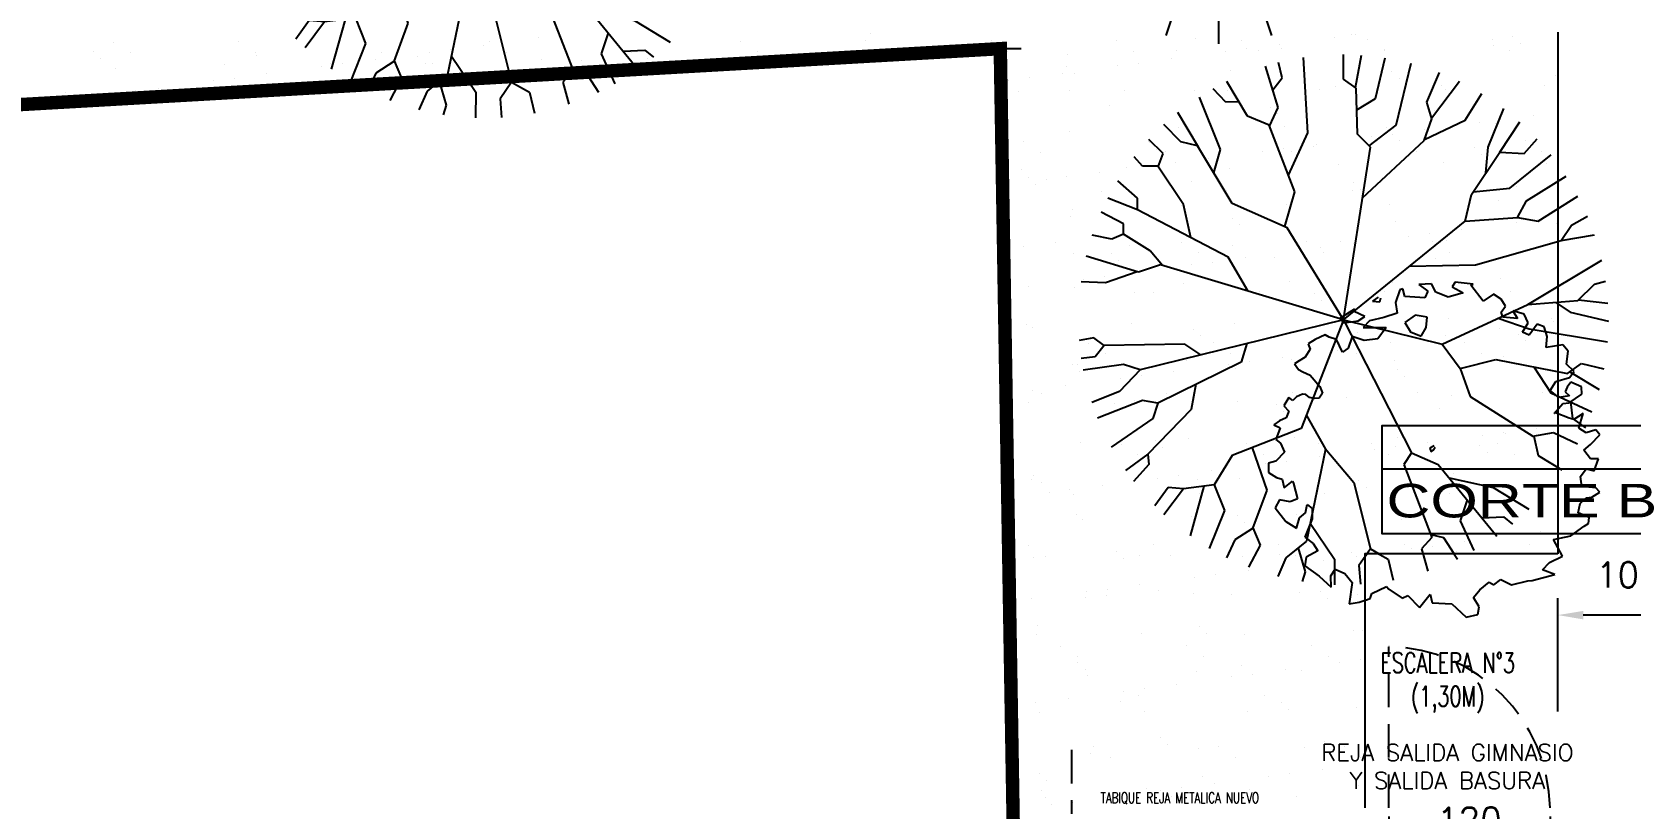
# Model space of a CAD drawing. Header units: millimetres. Extents: x 340 to 1003762, y 22 to 362022.
# Drawn here: x 388.41 to 400.31, y 106.72 to 112.5 of the extents above; entities that cross this region are included whole.
import ezdxf
from ezdxf.enums import TextEntityAlignment as Align
from ezdxf.xclip import XClip

# ---------------------------------------------------------------- set-up
doc = ezdxf.new("R2010")
doc.units = ezdxf.units.MM
doc.header["$XCLIPFRAME"] = 0
doc.set_wipeout_variables(frame=1)
for name, pattern in [('LSBB_P_002 - PLANTA 1° NIVEL SALA DE VENTAS$0$000_ALTILLO PROPUESTA$0$HIDDEN', [0.375, 0.25, -0.125]), ('LSBB_P_002 - PLANTA 1° NIVEL SALA DE VENTAS$0$CONTINUOS', [0]), ('LSBB_P_002 - PLANTA 1° NIVEL SALA DE VENTAS$0$DASHDOT2', [0.5, 0.25, -0.125, 0, -0.125])]:
    doc.linetypes.add(name, pattern=pattern)
doc.layers.add('LSBB_P_002 - PLANTA 1° NIVEL SALA DE VENTAS$0$0.1', color=8, linetype='Continuous', lineweight=5)
for name, color, linetype in [('LSBB_P_002 - PLANTA 1° NIVEL SALA DE VENTAS$0$01', 8, 'Continuous'), ('LSBB_P_002 - PLANTA 1° NIVEL SALA DE VENTAS$0$A-SE CONSTRUYE', 10, 'LSBB_P_002 - PLANTA 1° NIVEL SALA DE VENTAS$0$CONTINUOS'), ('LSBB_P_002 - PLANTA 1° NIVEL SALA DE VENTAS$0$A-Textos', 2, 'Continuous'), ('LSBB_P_002 - PLANTA 1° NIVEL SALA DE VENTAS$0$ANCLAJE', 8, 'Continuous'), ('LSBB_P_002 - PLANTA 1° NIVEL SALA DE VENTAS$0$CORTES', 2, 'Continuous'), ('LSBB_P_002 - PLANTA 1° NIVEL SALA DE VENTAS$0$COTAS 125', 2, 'Continuous'), ('LSBB_P_002 - PLANTA 1° NIVEL SALA DE VENTAS$0$COTAS-EXT', 4, 'Continuous'), ('LSBB_P_002 - PLANTA 1° NIVEL SALA DE VENTAS$0$EJES', 8, 'LSBB_P_002 - PLANTA 1° NIVEL SALA DE VENTAS$0$DASHDOT2'), ('LSBB_P_002 - PLANTA 1° NIVEL SALA DE VENTAS$0$HATCH', 8, 'Continuous'), ('LSBB_P_002 - PLANTA 1° NIVEL SALA DE VENTAS$0$LETREROS', 2, 'Continuous'), ('LSBB_P_002 - PLANTA 1° NIVEL SALA DE VENTAS$0$MUROS', 5, 'Continuous'), ('XREF', 7, 'Continuous')]:
    doc.layers.add(name, color=color, linetype=linetype)
doc.styles.add('LSBB_P_002 - PLANTA 1° NIVEL SALA DE VENTAS$0$1212_EXTERIORES OP8$0$STANDARD', font='txt')
doc.styles.add('LSBB_P_002 - PLANTA 1° NIVEL SALA DE VENTAS$0$LETRA-LOTE', font='')
doc.styles.add('LSBB_P_002 - PLANTA 1° NIVEL SALA DE VENTAS$0$ROMANS', font='romans')
doc.styles.add('LSBB_P_002 - PLANTA 1° NIVEL SALA DE VENTAS$0$SANSSERIF', font='sas_____.pfb')
doc.styles.get('LSBB_P_002 - PLANTA 1° NIVEL SALA DE VENTAS$0$LETRA-LOTE').set_extended_font_data('Arial Black')
doc.linetypes.add('LSBB_P_002 - PLANTA 1° NIVEL SALA DE VENTAS$0$1212_EXTERIORES OP8$0${ -E- }', pattern='A,4,-0.75,["E",LSBB_P_002 - PLANTA 1° NIVEL SALA DE VENTAS$0$1212_EXTERIORES OP8$0$STANDARD,S=0.15,R=0,X=-0.05,Y=-0.07],-0.75', length=5.5)
doc.dimstyles.new('LSBB_P_002 - PLANTA 1° NIVEL SALA DE VENTAS$0$DIMENSION-125', dxfattribs={"dimscale": 125, "dimtxt": 0.0015, "dimasz": 0.0015, "dimexe": 0.001, "dimexo": 0.0005, "dimgap": 0.0005, "dimtad": 1, "dimdec": 0, "dimlfac": 100, "dimzin": 0, "dimdsep": 46, "dimtxsty": 'LSBB_P_002 - PLANTA 1° NIVEL SALA DE VENTAS$0$ROMANS', "dimcen": 0.004, "dimclrd": 4, "dimclre": 8, "dimclrt": 3, "dimadec": 0, "dimazin": 0, "dimtfac": 1, "dimtdec": 0, "dimtix": 1, "dimtofl": 0, "dimtmove": 2, "dimatfit": 3, "dimfxl": 0, "dimtolj": 1, "dimtzin": 0, "dimarcsym": 0})

# ---------------------------------------------------------------- blocks, each defined once
blk = doc.blocks.new('*X45')
at = {"color": 0}
for p, q in [((530.268, 127.29), (530.268, 127.29)), ((532.591, 127.305), (532.591, 127.305)), ((536.172, 127.292), (536.172, 127.292)), ((536.198, 127.294), (536.198, 127.294)), ((526.796, 127.166), (526.796, 127.166)), ((526.946, 127.239), (526.946, 127.239)), ((527.88, 127.241), (527.88, 127.241)), ((528.814, 127.242), (528.814, 127.242)), ((529.305, 127.163), (529.305, 127.163)), ((529.461, 127.184), (529.461, 127.184)), ((529.705, 127.216), (529.705, 127.216)), ((529.749, 127.244), (529.749, 127.244)), ((529.875, 127.163), (529.875, 127.163)), ((530.112, 127.27), (530.112, 127.27)), ((530.683, 127.246), (530.683, 127.246)), ((530.809, 127.165), (530.809, 127.165)), ((531.617, 127.247), (531.617, 127.247)), ((531.744, 127.167), (531.744, 127.167)), ((532.551, 127.249), (532.551, 127.249)), ((532.678, 127.169), (532.678, 127.169)), ((533.486, 127.251), (533.486, 127.251)), ((533.612, 127.17), (533.612, 127.17)), ((534.42, 127.253), (534.42, 127.253)), ((534.546, 127.172), (534.546, 127.172)), ((534.865, 127.178), (534.865, 127.178)), ((535.009, 127.268), (535.009, 127.268)), ((535.234, 127.167), (535.234, 127.167)), ((535.354, 127.254), (535.354, 127.254)), ((535.39, 127.188), (535.39, 127.188)), ((535.481, 127.174), (535.481, 127.174)), ((535.634, 127.22), (535.634, 127.22)), ((535.65, 127.188), (535.65, 127.188)), ((536.042, 127.274), (536.042, 127.274)), ((536.288, 127.256), (536.288, 127.256)), ((536.415, 127.175), (536.415, 127.175)), ((536.417, 127.184), (536.417, 127.184)), ((537.223, 127.258), (537.223, 127.258)), ((537.228, 127.214), (537.228, 127.214)), ((537.349, 127.177), (537.349, 127.177)), ((537.372, 127.282), (537.372, 127.282)), ((537.428, 127.231), (537.428, 127.231)), ((526.852, 127.115), (526.852, 127.115)), ((527.073, 127.158), (527.073, 127.158)), ((527.776, 127.072), (527.776, 127.072)), ((528.007, 127.16), (528.007, 127.16)), ((528.014, 127.139), (528.014, 127.139)), ((528.497, 127.057), (528.497, 127.057)), ((528.561, 127.082), (528.561, 127.082)), ((528.653, 127.078), (528.653, 127.078)), ((528.897, 127.11), (528.897, 127.11)), ((528.941, 127.162), (528.941, 127.162)), ((529.215, 127.129), (529.215, 127.129)), ((529.27, 127.078), (529.27, 127.078)), ((529.328, 127.078), (529.328, 127.078)), ((530.139, 127.107), (530.139, 127.107)), ((530.433, 127.102), (530.433, 127.102)), ((530.924, 127.117), (530.924, 127.117)), ((531.633, 127.092), (531.633, 127.092)), ((531.691, 127.113), (531.691, 127.113)), ((532.502, 127.143), (532.502, 127.143)), ((534.052, 127.055), (534.052, 127.055)), ((534.054, 127.149), (534.054, 127.149)), ((534.427, 127.061), (534.427, 127.061)), ((534.583, 127.082), (534.583, 127.082)), ((534.827, 127.114), (534.827, 127.114)), ((526.965, 127.042), (526.965, 127.042)), ((527.69, 126.951), (527.69, 126.951)), ((527.846, 126.971), (527.846, 126.971)), ((528.09, 127.003), (528.09, 127.003)), ((533.619, 126.955), (533.619, 126.955)), ((533.775, 126.975), (533.775, 126.975)), ((534.019, 127.007), (534.019, 127.007)), ((534.107, 127.004), (534.107, 127.004)), ((535.27, 127.029), (535.27, 127.029)), ((536.471, 127.018), (536.471, 127.018)), ((536.526, 126.968), (536.526, 126.968)), ((537.689, 126.992), (537.689, 126.992)), ((526.594, 126.867), (526.594, 126.867)), ((526.882, 126.844), (526.882, 126.844)), ((527.038, 126.865), (527.038, 126.865)), ((527.113, 126.876), (527.113, 126.876)), ((527.282, 126.897), (527.282, 126.897)), ((527.528, 126.868), (527.528, 126.868)), ((533.693, 126.871), (533.693, 126.871)), ((534.068, 126.88), (534.068, 126.88)), ((534.478, 126.881), (534.478, 126.881)), ((535.002, 126.882), (535.002, 126.882)), ((535.245, 126.878), (535.245, 126.878)), ((535.936, 126.884), (535.936, 126.884)), ((536.056, 126.907), (536.056, 126.907)), ((536.841, 126.917), (536.841, 126.917)), ((536.87, 126.885), (536.87, 126.885)), ((537.608, 126.913), (537.608, 126.913)), ((526.475, 126.791), (526.475, 126.791)), ((534.368, 126.765), (534.368, 126.765)), ((535.569, 126.755), (535.569, 126.755)), ((535.624, 126.704), (535.624, 126.704)), ((536.787, 126.728), (536.787, 126.728)), ((537.526, 126.692), (537.526, 126.692)), ((534.073, 126.571), (534.073, 126.571)), ((534.884, 126.6), (534.884, 126.6)), ((535.669, 126.61), (535.669, 126.61)), ((536.436, 126.606), (536.436, 126.606)), ((536.718, 126.586), (536.718, 126.586)), ((537.126, 126.64), (537.126, 126.64)), ((537.247, 126.636), (537.247, 126.636)), ((537.282, 126.66), (537.282, 126.66)), ((533.728, 126.5), (533.728, 126.5)), ((534.662, 126.501), (534.662, 126.501)), ((534.667, 126.492), (534.667, 126.492)), ((535.596, 126.503), (535.596, 126.503)), ((535.885, 126.465), (535.885, 126.465)), ((535.911, 126.48), (535.911, 126.48)), ((536.318, 126.533), (536.318, 126.533)), ((536.474, 126.554), (536.474, 126.554)), ((536.531, 126.505), (536.531, 126.505)), ((537.085, 126.455), (537.085, 126.455)), ((537.465, 126.506), (537.465, 126.506)), ((533.855, 126.419), (533.855, 126.419)), ((534.722, 126.441), (534.722, 126.441)), ((534.789, 126.421), (534.789, 126.421)), ((534.859, 126.341), (534.859, 126.341)), ((535.103, 126.373), (535.103, 126.373)), ((535.511, 126.427), (535.511, 126.427)), ((535.667, 126.448), (535.667, 126.448)), ((535.723, 126.422), (535.723, 126.422)), ((536.657, 126.424), (536.657, 126.424)), ((536.86, 126.339), (536.86, 126.339)), ((537.141, 126.404), (537.141, 126.404)), ((537.591, 126.426), (537.591, 126.426)), ((537.627, 126.335), (537.627, 126.335)), ((533.712, 126.293), (533.712, 126.293)), ((533.765, 126.228), (533.765, 126.228)), ((533.896, 126.214), (533.896, 126.214)), ((534.052, 126.235), (534.052, 126.235)), ((534.296, 126.267), (534.296, 126.267)), ((534.497, 126.303), (534.497, 126.303)), ((534.703, 126.321), (534.703, 126.321)), ((535.264, 126.3), (535.264, 126.3)), ((536.075, 126.329), (536.075, 126.329)), ((533.82, 126.178), (533.82, 126.178)), ((534.31, 126.129), (534.31, 126.129)), ((534.983, 126.202), (534.983, 126.202)), ((535.244, 126.131), (535.244, 126.131)), ((536.178, 126.132), (536.178, 126.132)), ((536.184, 126.191), (536.184, 126.191)), ((536.239, 126.141), (536.239, 126.141)), ((537.113, 126.134), (537.113, 126.134)), ((537.402, 126.165), (537.402, 126.165)), ((534.092, 125.993), (534.092, 125.993)), ((534.902, 126.022), (534.902, 126.022)), ((535.688, 126.032), (535.688, 126.032)), ((536.455, 126.028), (536.455, 126.028)), ((537.265, 126.058), (537.265, 126.058)), ((534.081, 125.938), (534.081, 125.938)), ((535.282, 125.928), (535.282, 125.928)), ((535.337, 125.878), (535.337, 125.878)), ((536.5, 125.902), (536.5, 125.902)), ((537.402, 125.899), (537.402, 125.899)), ((537.558, 125.92), (537.558, 125.92)), ((537.7, 125.891), (537.7, 125.891)), ((533.97, 125.748), (533.97, 125.748)), ((534.905, 125.75), (534.905, 125.75)), ((535.839, 125.752), (535.839, 125.752)), ((536.093, 125.751), (536.093, 125.751)), ((536.187, 125.739), (536.187, 125.739)), ((536.595, 125.793), (536.595, 125.793)), ((536.751, 125.814), (536.751, 125.814)), ((536.773, 125.753), (536.773, 125.753)), ((536.879, 125.761), (536.879, 125.761)), ((536.995, 125.846), (536.995, 125.846)), ((537.646, 125.757), (537.646, 125.757)), ((537.707, 125.755), (537.707, 125.755)), ((533.73, 125.715), (533.73, 125.715)), ((534.097, 125.668), (534.097, 125.668)), ((534.38, 125.665), (534.38, 125.665)), ((534.516, 125.725), (534.516, 125.725)), ((535.031, 125.669), (535.031, 125.669)), ((535.283, 125.722), (535.283, 125.722)), ((535.38, 125.633), (535.38, 125.633)), ((535.598, 125.638), (535.598, 125.638)), ((535.787, 125.687), (535.787, 125.687)), ((535.943, 125.707), (535.943, 125.707)), ((535.965, 125.671), (535.965, 125.671)), ((536.798, 125.628), (536.798, 125.628)), ((536.9, 125.673), (536.9, 125.673)), ((534.435, 125.614), (534.435, 125.614)), ((534.572, 125.527), (534.572, 125.527)), ((534.98, 125.58), (534.98, 125.58)), ((535.136, 125.601), (535.136, 125.601)), ((536.854, 125.577), (536.854, 125.577)), ((533.765, 125.42), (533.765, 125.42)), ((534.111, 125.415), (534.111, 125.415)), ((534.172, 125.474), (534.172, 125.474)), ((534.328, 125.495), (534.328, 125.495)), ((534.552, 125.378), (534.552, 125.378)), ((534.921, 125.444), (534.921, 125.444)), ((535.486, 125.379), (535.486, 125.379)), ((535.707, 125.454), (535.707, 125.454)), ((536.421, 125.381), (536.421, 125.381)), ((536.474, 125.45), (536.474, 125.45)), ((537.284, 125.479), (537.284, 125.479)), ((537.355, 125.383), (537.355, 125.383)), ((533.618, 125.376), (533.618, 125.376)), ((534.696, 125.375), (534.696, 125.375)), ((535.897, 125.365), (535.897, 125.365)), ((535.952, 125.314), (535.952, 125.314)), ((537.115, 125.338), (537.115, 125.338)), ((534.535, 125.147), (534.535, 125.147)), ((535.302, 125.144), (535.302, 125.144)), ((536.112, 125.173), (536.112, 125.173)), ((536.898, 125.183), (536.898, 125.183)), ((537.665, 125.179), (537.665, 125.179)), ((537.679, 125.159), (537.679, 125.159)), ((533.749, 125.137), (533.749, 125.137)), ((533.794, 125.112), (533.794, 125.112)), ((534.995, 125.101), (534.995, 125.101)), ((535.05, 125.051), (535.05, 125.051)), ((536.213, 125.075), (536.213, 125.075)), ((536.871, 125.053), (536.871, 125.053)), ((537.028, 125.073), (537.028, 125.073)), ((537.271, 125.105), (537.271, 125.105)), ((537.413, 125.065), (537.413, 125.065)), ((534.213, 124.997), (534.213, 124.997)), ((534.339, 124.917), (534.339, 124.917)), ((535.147, 124.999), (535.147, 124.999)), ((535.273, 124.918), (535.273, 124.918)), ((536.064, 124.946), (536.064, 124.946)), ((536.081, 125.001), (536.081, 125.001)), ((536.208, 124.92), (536.208, 124.92)), ((536.22, 124.967), (536.22, 124.967)), ((536.464, 124.999), (536.464, 124.999)), ((537.015, 125.002), (537.015, 125.002)), ((537.142, 124.922), (537.142, 124.922)), ((537.303, 124.901), (537.303, 124.901)), ((537.469, 125.014), (537.469, 125.014)), ((534.093, 124.838), (534.093, 124.838)), ((534.13, 124.837), (534.13, 124.837)), ((534.148, 124.787), (534.148, 124.787)), ((534.849, 124.786), (534.849, 124.786)), ((534.94, 124.866), (534.94, 124.866)), ((535.256, 124.84), (535.256, 124.84)), ((535.311, 124.812), (535.311, 124.812)), ((535.412, 124.861), (535.412, 124.861)), ((535.656, 124.893), (535.656, 124.893)), ((535.726, 124.876), (535.726, 124.876)), ((536.493, 124.872), (536.493, 124.872)), ((536.512, 124.801), (536.512, 124.801)), ((534.041, 124.68), (534.041, 124.68)), ((534.449, 124.734), (534.449, 124.734)), ((534.605, 124.754), (534.605, 124.754)), ((536.567, 124.751), (536.567, 124.751)), ((533.641, 124.627), (533.641, 124.627)), ((533.768, 124.559), (533.768, 124.559)), ((533.797, 124.648), (533.797, 124.648)), ((533.86, 124.625), (533.86, 124.625)), ((534.409, 124.548), (534.409, 124.548)), ((534.554, 124.569), (534.554, 124.569)), ((534.795, 124.626), (534.795, 124.626)), ((535.321, 124.565), (535.321, 124.565)), ((535.729, 124.628), (535.729, 124.628)), ((536.131, 124.595), (536.131, 124.595)), ((536.663, 124.63), (536.663, 124.63)), ((536.916, 124.605), (536.916, 124.605)), ((537.597, 124.632), (537.597, 124.632)), ((537.684, 124.601), (537.684, 124.601)), ((535.61, 124.538), (535.61, 124.538)), ((535.665, 124.487), (535.665, 124.487)), ((536.828, 124.511), (536.828, 124.511)), ((537.148, 124.312), (537.148, 124.312)), ((537.304, 124.333), (537.304, 124.333)), ((537.322, 124.323), (537.322, 124.323)), ((537.548, 124.365), (537.548, 124.365)), ((534.149, 124.259), (534.149, 124.259)), ((534.455, 124.246), (534.455, 124.246)), ((534.708, 124.275), (534.708, 124.275)), ((534.763, 124.224), (534.763, 124.224)), ((534.959, 124.288), (534.959, 124.288)), ((535.389, 124.248), (535.389, 124.248)), ((535.744, 124.298), (535.744, 124.298)), ((535.926, 124.248), (535.926, 124.248)), ((536.323, 124.249), (536.323, 124.249)), ((536.34, 124.206), (536.34, 124.206)), ((536.497, 124.227), (536.497, 124.227)), ((536.512, 124.294), (536.512, 124.294)), ((536.74, 124.259), (536.74, 124.259)), ((537.126, 124.238), (537.126, 124.238)), ((537.182, 124.187), (537.182, 124.187)), ((537.258, 124.251), (537.258, 124.251)), ((533.647, 124.164), (533.647, 124.164)), ((534.581, 124.165), (534.581, 124.165)), ((535.516, 124.167), (535.516, 124.167)), ((535.533, 124.1), (535.533, 124.1)), ((535.689, 124.12), (535.689, 124.12)), ((535.933, 124.152), (535.933, 124.152)), ((536.45, 124.169), (536.45, 124.169)), ((537.384, 124.17), (537.384, 124.17)), ((533.787, 123.981), (533.787, 123.981)), ((533.806, 124.011), (533.806, 124.011)), ((533.861, 123.961), (533.861, 123.961)), ((534.572, 123.991), (534.572, 123.991)), ((534.725, 123.993), (534.725, 123.993)), ((534.882, 124.014), (534.882, 124.014)), ((535.024, 123.985), (535.024, 123.985)), ((535.125, 124.046), (535.125, 124.046)), ((535.34, 123.987), (535.34, 123.987)), ((536.15, 124.017), (536.15, 124.017)), ((536.225, 123.975), (536.225, 123.975)), ((536.935, 124.027), (536.935, 124.027)), ((537.703, 124.023), (537.703, 124.023)), ((533.918, 123.887), (533.918, 123.887)), ((534.074, 123.908), (534.074, 123.908)), ((534.103, 123.873), (534.103, 123.873)), ((534.318, 123.94), (534.318, 123.94)), ((535.037, 123.875), (535.037, 123.875)), ((535.971, 123.877), (535.971, 123.877)), ((536.28, 123.924), (536.28, 123.924)), ((536.905, 123.879), (536.905, 123.879)), ((537.443, 123.948), (537.443, 123.948)), ((534.122, 123.722), (534.122, 123.722)), ((535.323, 123.711), (535.323, 123.711)), ((535.763, 123.72), (535.763, 123.72)), ((536.531, 123.716), (536.531, 123.716)), ((537.341, 123.745), (537.341, 123.745)), ((534.168, 123.681), (534.168, 123.681)), ((534.978, 123.71), (534.978, 123.71)), ((535.378, 123.661), (535.378, 123.661)), ((536.541, 123.685), (536.541, 123.685)), ((537.581, 123.593), (537.581, 123.593)), ((533.763, 123.493), (533.763, 123.493)), ((534.697, 123.495), (534.697, 123.495)), ((535.631, 123.496), (535.631, 123.496)), ((536.566, 123.498), (536.566, 123.498)), ((536.773, 123.486), (536.773, 123.486)), ((537.017, 123.518), (537.017, 123.518)), ((537.425, 123.572), (537.425, 123.572)), ((537.5, 123.5), (537.5, 123.5)), ((533.806, 123.403), (533.806, 123.403)), ((533.889, 123.412), (533.889, 123.412)), ((534.421, 123.448), (534.421, 123.448)), ((534.476, 123.397), (534.476, 123.397)), ((534.591, 123.413), (534.591, 123.413)), ((534.824, 123.414), (534.824, 123.414)), ((535.359, 123.409), (535.359, 123.409)), ((535.639, 123.421), (535.639, 123.421)), ((535.758, 123.416), (535.758, 123.416)), ((535.81, 123.359), (535.81, 123.359)), ((535.966, 123.38), (535.966, 123.38)), ((536.169, 123.439), (536.169, 123.439)), ((536.21, 123.412), (536.21, 123.412)), ((536.617, 123.466), (536.617, 123.466)), ((536.692, 123.417), (536.692, 123.417)), ((536.839, 123.411), (536.839, 123.411)), ((536.895, 123.36), (536.895, 123.36)), ((536.954, 123.449), (536.954, 123.449)), ((537.626, 123.419), (537.626, 123.419)), ((535.002, 123.253), (535.002, 123.253)), ((535.158, 123.274), (535.158, 123.274)), ((535.402, 123.306), (535.402, 123.306)), ((534.194, 123.147), (534.194, 123.147)), ((534.345, 123.122), (534.345, 123.122)), ((534.351, 123.167), (534.351, 123.167)), ((534.594, 123.199), (534.594, 123.199)), ((534.737, 123.158), (534.737, 123.158)), ((534.997, 123.132), (534.997, 123.132)), ((535.279, 123.124), (535.279, 123.124)), ((535.782, 123.142), (535.782, 123.142)), ((535.938, 123.148), (535.938, 123.148)), ((536.213, 123.126), (536.213, 123.126)), ((536.55, 123.138), (536.55, 123.138)), ((537.148, 123.127), (537.148, 123.127)), ((537.156, 123.121), (537.156, 123.121)), ((537.36, 123.167), (537.36, 123.167)), ((533.787, 123.093), (533.787, 123.093)), ((534.187, 123.103), (534.187, 123.103)), ((535.993, 123.097), (535.993, 123.097)), ((533.835, 122.895), (533.835, 122.895)), ((535.036, 122.885), (535.036, 122.885)), ((533.825, 122.825), (533.825, 122.825)), ((534.61, 122.835), (534.61, 122.835)), ((535.091, 122.834), (535.091, 122.834)), ((535.378, 122.831), (535.378, 122.831)), ((536.188, 122.861), (536.188, 122.861)), ((536.254, 122.858), (536.254, 122.858)), ((536.973, 122.871), (536.973, 122.871)), ((537.294, 122.778), (537.294, 122.778)), ((537.454, 122.848), (537.454, 122.848)), ((537.51, 122.797), (537.51, 122.797)), ((537.701, 122.832), (537.701, 122.832)), ((534.005, 122.742), (534.005, 122.742)), ((534.132, 122.661), (534.132, 122.661)), ((534.939, 122.743), (534.939, 122.743)), ((535.066, 122.663), (535.066, 122.663)), ((535.874, 122.745), (535.874, 122.745)), ((536, 122.665), (536, 122.665)), ((536.242, 122.64), (536.242, 122.64)), ((536.486, 122.672), (536.486, 122.672)), ((536.808, 122.747), (536.808, 122.747)), ((536.894, 122.725), (536.894, 122.725)), ((536.934, 122.666), (536.934, 122.666)), ((537.05, 122.746), (537.05, 122.746)), ((534.134, 122.621), (534.134, 122.621)), ((534.189, 122.571), (534.189, 122.571)), ((534.206, 122.525), (534.206, 122.525)), ((535.016, 122.554), (535.016, 122.554)), ((535.352, 122.595), (535.352, 122.595)), ((535.435, 122.533), (535.435, 122.533)), ((535.679, 122.565), (535.679, 122.565)), ((535.801, 122.564), (535.801, 122.564)), ((536.086, 122.619), (536.086, 122.619)), ((536.553, 122.584), (536.553, 122.584)), ((536.569, 122.56), (536.569, 122.56)), ((536.608, 122.534), (536.608, 122.534)), ((537.379, 122.589), (537.379, 122.589)), ((534.471, 122.406), (534.471, 122.406)), ((534.627, 122.427), (534.627, 122.427)), ((534.871, 122.459), (534.871, 122.459)), ((535.279, 122.513), (535.279, 122.513)), ((533.653, 122.369), (533.653, 122.369)), ((533.664, 122.3), (533.664, 122.3)), ((533.82, 122.321), (533.82, 122.321)), ((534.064, 122.353), (534.064, 122.353)), ((534.45, 122.331), (534.45, 122.331)), ((534.587, 122.371), (534.587, 122.371)), ((535.521, 122.373), (535.521, 122.373)), ((535.651, 122.321), (535.651, 122.321)), ((536.207, 122.282), (536.207, 122.282)), ((536.456, 122.374), (536.456, 122.374)), ((536.869, 122.295), (536.869, 122.295)), ((536.992, 122.292), (536.992, 122.292)), ((537.39, 122.376), (537.39, 122.376)), ((533.844, 122.247), (533.844, 122.247)), ((534.629, 122.257), (534.629, 122.257)), ((535.397, 122.253), (535.397, 122.253)), ((535.706, 122.27), (535.706, 122.27)), ((534.749, 122.058), (534.749, 122.058)), ((534.224, 121.946), (534.224, 121.946)), ((534.247, 121.991), (534.247, 121.991)), ((534.804, 122.007), (534.804, 122.007)), ((535.035, 121.976), (535.035, 121.976)), ((535.182, 121.992), (535.182, 121.992)), ((535.82, 121.986), (535.82, 121.986)), ((535.967, 122.031), (535.967, 122.031)), ((536.116, 121.994), (536.116, 121.994)), ((536.587, 121.982), (536.587, 121.982)), ((536.763, 121.931), (536.763, 121.931)), ((537.05, 121.996), (537.05, 121.996)), ((537.167, 122.021), (537.167, 122.021)), ((537.17, 121.985), (537.17, 121.985)), ((537.223, 121.97), (537.223, 121.97)), ((537.326, 122.006), (537.326, 122.006)), ((537.398, 122.011), (537.398, 122.011)), ((537.57, 122.038), (537.57, 122.038)), ((534.374, 121.91), (534.374, 121.91)), ((535.308, 121.912), (535.308, 121.912)), ((535.955, 121.825), (535.955, 121.825)), ((536.242, 121.913), (536.242, 121.913)), ((536.363, 121.879), (536.363, 121.879)), ((536.519, 121.899), (536.519, 121.899)), ((537.177, 121.915), (537.177, 121.915)), ((533.847, 121.794), (533.847, 121.794)), ((533.902, 121.744), (533.902, 121.744)), ((534.904, 121.687), (534.904, 121.687)), ((535.065, 121.768), (535.065, 121.768)), ((535.148, 121.719), (535.148, 121.719)), ((535.555, 121.772), (535.555, 121.772)), ((535.711, 121.793), (535.711, 121.793)), ((536.226, 121.704), (536.226, 121.704)), ((536.266, 121.758), (536.266, 121.758)), ((536.321, 121.707), (536.321, 121.707)), ((537.011, 121.714), (537.011, 121.714)), ((537.484, 121.731), (537.484, 121.731)), ((533.863, 121.669), (533.863, 121.669)), ((533.895, 121.618), (533.895, 121.618)), ((534.096, 121.58), (534.096, 121.58)), ((534.34, 121.612), (534.34, 121.612)), ((534.648, 121.679), (534.648, 121.679)), ((534.748, 121.666), (534.748, 121.666)), ((534.829, 121.62), (534.829, 121.62)), ((535.415, 121.675), (535.415, 121.675)), ((535.764, 121.621), (535.764, 121.621)), ((536.698, 121.623), (536.698, 121.623)), ((537.632, 121.625), (537.632, 121.625)), ((533.94, 121.56), (533.94, 121.56))]:
    blk.add_line(p, q, dxfattribs=at)
blk = doc.blocks.new('LSBB_P_002 - PLANTA 1° NIVEL SALA DE VENTAS$0$TITO')
at = {"layer": 'LSBB_P_002 - PLANTA 1° NIVEL SALA DE VENTAS$0$01', "linetype": 'Continuous'}
for p, q in [((-0.246, 0.804), (-0.2935, 0.9571)), ((-0.2317, 0.9136), (-0.2448, 0.9707)), ((-0.1363, 0.7087), (-0.152, 0.9895)), ((-0.0028, 0.9088), (-0.0028, 1.0008)), ((0.0414, 0.8779), (0.0642, 0.9985)), ((0.1164, 0.8373), (0.1519, 0.9885)), ((0.1927, 0.7373), (0.2492, 0.968)), ((-0.3605, 0.7706), (-0.437, 0.9003)), ((-0.2661, 0.8689), (-0.2317, 0.9136)), ((0.0449, 0.8755), (-0.0028, 0.9088)), ((0.3072, 0.8231), (0.3552, 0.9335)), ((0.3253, 0.7641), (0.4295, 0.9009)), ((-0.4606, 0.6468), (-0.5399, 0.842)), ((-0.4415, 0.8231), (-0.4885, 0.8732)), ((0.0497, 0.7039), (0.0449, 0.8755)), ((0.0472, 0.7944), (0.1164, 0.8373)), ((0.4503, 0.7563), (0.5119, 0.8558)), ((-0.5431, 0.6554), (-0.6196, 0.7846)), ((-0.392, 0.8241), (-0.4415, 0.8231)), ((-0.2782, 0.7341), (-0.246, 0.804)), ((0.3263, 0.7611), (0.3072, 0.8231)), ((0.5361, 0.6563), (0.5938, 0.7999)), ((-0.6084, 0.6753), (-0.6717, 0.7399)), ((-0.2794, 0.7373), (-0.3605, 0.7706)), ((-0.184, 0.4895), (-0.2794, 0.7373)), ((0.0926, 0.661), (0.1927, 0.7373)), ((0.2976, 0.6801), (0.3263, 0.7611)), ((0.2992, 0.6846), (0.4503, 0.7563)), ((0.579, 0.6372), (0.6535, 0.7507)), ((-0.6752, 0.6325), (-0.7276, 0.6841)), ((-0.5464, 0.661), (-0.6084, 0.6753)), ((-0.4177, 0.4466), (-0.5464, 0.661)), ((-0.2079, 0.5515), (-0.1363, 0.7087)), ((-0.0031, 0.0136), (0.0974, 0.6563)), ((0.0974, 0.6563), (0.0497, 0.7039)), ((0.0678, 0.4673), (0.2976, 0.6801)), ((0.5277, 0.5603), (0.5361, 0.6563)), ((0.6696, 0.6325), (0.719, 0.6867)), ((-0.7515, 0.5848), (-0.7822, 0.6198)), ((-0.6928, 0.5826), (-0.6752, 0.6325)), ((-0.4859, 0.5601), (-0.4606, 0.6468)), ((0.4741, 0.48), (0.579, 0.6372)), ((0.579, 0.6372), (0.6696, 0.6325)), ((0.6172, 0.5038), (0.7703, 0.6271)), ((-0.6943, 0.5848), (-0.7515, 0.5848)), ((-0.5989, 0.4419), (-0.6943, 0.5848)), ((0.6792, 0.4562), (0.8269, 0.548)), ((-0.7706, 0.4657), (-0.8439, 0.5309)), ((-0.2219, 0.3602), (-0.184, 0.4895)), ((0.4503, 0.3799), (0.4741, 0.48)), ((0.4807, 0.4899), (0.6172, 0.5038)), ((-0.7706, 0.4228), (-0.8805, 0.466)), ((-0.7706, 0.4228), (-0.7706, 0.4657)), ((-0.432, 0.2465), (-0.7706, 0.4228)), ((-0.572, 0.3194), (-0.5989, 0.4419)), ((-0.2126, 0.3561), (-0.4177, 0.4466)), ((0.6458, 0.3942), (0.6792, 0.4562)), ((0.7221, 0.3799), (0.8704, 0.4735)), ((-0.823, 0.3704), (-0.9057, 0.4134)), ((-0.823, 0.3323), (-0.823, 0.3704)), ((-0.0031, 0.0136), (0.4503, 0.3799)), ((0.4503, 0.3799), (0.6458, 0.3942)), ((0.6459, 0.3945), (0.7221, 0.3799)), ((0.8079, 0.3084), (0.8461, 0.3656)), ((0.8461, 0.3656), (0.9059, 0.3986)), ((-0.866, 0.3132), (-0.9389, 0.328)), ((-0.823, 0.3323), (-0.866, 0.3132)), ((-0.7229, 0.2703), (-0.823, 0.3323)), ((-0.0031, 0.0136), (-0.2126, 0.3561)), ((0.4884, 0.2179), (0.8079, 0.3084)), ((0.8079, 0.3084), (0.9323, 0.3292)), ((-0.7661, 0.1906), (-0.9616, 0.2496)), ((-0.6777, 0.2159), (-0.7229, 0.2703)), ((-0.3592, 0.1204), (-0.432, 0.2465)), ((-0.7716, 0.1923), (-0.8898, 0.1512)), ((-0.6843, 0.2179), (-0.7661, 0.1906)), ((-0.0031, 0.0136), (-0.6843, 0.2179)), ((0.2429, 0.2124), (0.4884, 0.2179)), ((0.6839, 0.0702), (0.9589, 0.2351)), ((-0.8898, 0.1512), (-0.9802, 0.1539)), ((0.8699, 0.0845), (0.9319, 0.1464)), ((0.9319, 0.1464), (0.9736, 0.1572)), ((0.3644, -0.0775), (0.6839, 0.0702)), ((0.6839, 0.0702), (0.8699, 0.0845)), ((0.7882, 0.0782), (0.8413, 0.0416)), ((0.8723, 0.0869), (0.9821, 0.0754)), ((-0.0031, 0.0136), (-0.761, -0.1728)), ((-0.0031, 0.0136), (-0.1602, -0.392)), ((-0.0031, 0.0136), (0.3644, -0.0775)), ((-0.0031, 0.0136), (0.25, -0.4825)), ((0.5739, 0.0193), (0.6887, -0.0203)), ((0.8413, 0.0416), (0.9841, 0.0082)), ((-0.9327, -0.0537), (-0.9872, -0.0641)), ((-0.8946, -0.0823), (-0.9327, -0.0537)), ((0.6887, -0.0203), (0.9806, -0.0693)), ((-0.8946, -0.0823), (-0.928, -0.1252)), ((-0.5941, -0.0775), (-0.8946, -0.0823)), ((-0.5342, -0.117), (-0.5941, -0.0775)), ((-0.3634, -0.075), (-0.3843, -0.1442)), ((0.3644, -0.0775), (0.4312, -0.168)), ((-0.928, -0.1252), (-0.9797, -0.1305)), ((-0.823, -0.1537), (-0.9723, -0.174)), ((-0.761, -0.1728), (-0.8374, -0.2538)), ((-0.761, -0.1728), (-0.823, -0.1537)), ((-0.3843, -0.1442), (-0.6943, -0.2967)), ((0.4312, -0.168), (0.5647, -0.1347)), ((0.4312, -0.168), (0.4693, -0.2729)), ((0.5647, -0.1347), (0.8318, -0.1871)), ((0.706, -0.1624), (0.7698, -0.2586)), ((0.8318, -0.1871), (0.8842, -0.149)), ((0.8842, -0.149), (0.967, -0.1693)), ((-0.5526, -0.227), (-0.5703, -0.3205)), ((0.8403, -0.1809), (0.9492, -0.2464)), ((-0.8374, -0.2538), (-0.9409, -0.2946)), ((-0.7515, -0.2872), (-0.9198, -0.3525)), ((-0.6943, -0.2967), (-0.7515, -0.2872)), ((-0.6943, -0.2967), (-0.7134, -0.3539)), ((0.4693, -0.2729), (0.703, -0.4206)), ((0.7698, -0.2586), (0.9227, -0.3289)), ((0.8433, -0.2924), (0.8508, -0.3539)), ((-0.7134, -0.3539), (-0.8688, -0.4607)), ((-0.5703, -0.3205), (-0.7324, -0.4873)), ((-0.141, -0.3425), (-0.0696, -0.4682)), ((0.8508, -0.3539), (0.8983, -0.3888)), ((-0.1602, -0.392), (-0.4177, -0.492)), ((0.703, -0.4206), (0.7793, -0.4063)), ((0.7793, -0.4063), (0.869, -0.449)), ((-0.3434, -0.4632), (-0.2889, -0.6207)), ((-0.0696, -0.4682), (-0.1411, -0.8113)), ((-0.0707, -0.4662), (0.0354, -0.5921)), ((0.7067, -0.4199), (0.7221, -0.492)), ((-0.7324, -0.4873), (-0.8153, -0.5475)), ((-0.7277, -0.5254), (-0.7856, -0.5882)), ((-0.7324, -0.4873), (-0.7277, -0.5254)), ((-0.4177, -0.492), (-0.4845, -0.6016)), ((0.25, -0.4825), (0.2213, -0.5254)), ((0.2213, -0.5254), (0.3263, -0.797)), ((0.25, -0.4825), (0.3501, -0.5254)), ((0.3501, -0.5254), (0.5678, -0.7918)), ((0.7221, -0.492), (0.8108, -0.545)), ((0.0354, -0.5921), (0.0974, -0.8399)), ((0.3902, -0.5745), (0.5552, -0.6112)), ((-0.6561, -0.6112), (-0.7058, -0.6797)), ((-0.5989, -0.6159), (-0.6717, -0.7126)), ((-0.5989, -0.6159), (-0.6561, -0.6112)), ((-0.4845, -0.6016), (-0.5989, -0.6159)), ((-0.5226, -0.6064), (-0.5745, -0.7914)), ((-0.4845, -0.6016), (-0.4463, -0.6969)), ((-0.2889, -0.6207), (-0.3414, -0.7636)), ((0.5552, -0.6112), (0.6879, -0.6914)), ((-0.4463, -0.6969), (-0.503, -0.8376)), ((0.4575, -0.6568), (0.4312, -0.7351)), ((-0.3414, -0.7636), (-0.4081, -0.8065)), ((-0.3404, -0.761), (-0.3128, -0.8256)), ((-0.127, -0.7435), (-0.0362, -0.878)), ((0.4312, -0.7351), (0.4823, -0.846)), ((0.5126, -0.7243), (0.5933, -0.7208)), ((0.5933, -0.7208), (0.6262, -0.747)), ((-0.4081, -0.8065), (-0.4386, -0.8723)), ((-0.3128, -0.8256), (-0.3563, -0.9082)), ((-0.1411, -0.8113), (-0.2174, -0.8732)), ((0.3263, -0.797), (0.2881, -0.8399)), ((0.3221, -0.7862), (0.3692, -0.797)), ((0.3692, -0.797), (0.4213, -0.8777)), ((-0.2174, -0.8732), (-0.2479, -0.9427)), ((-0.1723, -0.8366), (-0.1459, -0.9256)), ((-0.0362, -0.878), (-0.0368, -0.973)), ((0.0974, -0.8399), (0.0544, -0.9018)), ((0.0974, -0.8399), (0.1641, -0.878)), ((0.1641, -0.878), (0.1824, -0.956)), ((0.2881, -0.8399), (0.3108, -0.9223)), ((-0.1459, -0.9256), (-0.1573, -0.9614)), ((0.0544, -0.9018), (0.06, -0.9715))]:
    blk.add_line(p, q, dxfattribs=at)
blk = doc.blocks.new('*D88')
at = {"layer": 'LSBB_P_002 - PLANTA 1° NIVEL SALA DE VENTAS$0$COTAS 125', "color": 8, "linetype": 'Continuous', "lineweight": -2, "transparency": 16777216}
for p, q in [((815.064, 322.26), (815.064, 323.102)), ((816.061, 322.206), (816.061, 323.102))]:
    blk.add_line(p, q, dxfattribs=at)
at = {"layer": 'LSBB_P_002 - PLANTA 1° NIVEL SALA DE VENTAS$0$COTAS 125', "linetype": 'Continuous', "lineweight": -2, "transparency": 16777216}
blk.add_line((815.873, 322.977), (815.252, 322.977), dxfattribs=at)
at = {"layer": 'LSBB_P_002 - PLANTA 1° NIVEL SALA DE VENTAS$0$COTAS 125', "transparency": 16777216}
for points in [[(815.252, 323.008), (815.252, 322.945), (815.064, 322.977)], [(815.873, 323.008), (815.873, 322.945), (816.061, 322.977)]]:
    blk.add_solid(points, dxfattribs=at)
at = {"layer": 'LSBB_P_002 - PLANTA 1° NIVEL SALA DE VENTAS$0$COTAS 125', "color": 2, "transparency": 16777216, "insert": (815.588, 323.276), "char_height": 0.1875, "attachment_point": 5, "style": 'LSBB_P_002 - PLANTA 1° NIVEL SALA DE VENTAS$0$ROMANS'}
blk.add_mtext('\\A1;100', dxfattribs=at)
blk = doc.blocks.new('LSBB_P_002 - PLANTA 1° NIVEL SALA DE VENTAS$0$BOLITO')
at = {"color": 8, "linetype": 'Continuous'}
for p, q in [((21.112, 16.927), (20.719, 15.717)), ((21.112, 16.927), (21.505, 15.717)), ((21.112, 16.927), (21.112, 15.655)), ((22.461, 13.824), (22.429, 13.73)), ((22.485, 13.832), (22.461, 13.824)), ((22.5, 13.776), (22.485, 13.832)), ((22.699, 13.869), (22.604, 13.863)), ((22.604, 13.863), (22.671, 13.815)), ((22.671, 13.815), (22.648, 13.766)), ((22.729, 13.807), (22.699, 13.869)), ((22.875, 13.881), (22.852, 13.846)), ((22.852, 13.846), (22.935, 13.802)), ((23.008, 13.866), (22.875, 13.881)), ((22.991, 13.859), (23.008, 13.866)), ((23.083, 13.74), (22.991, 13.859)), ((22.3, 13.771), (22.259, 13.74)), ((22.259, 13.74), (22.314, 13.735)), ((22.314, 13.735), (22.321, 13.765)), ((22.429, 13.73), (22.442, 13.651)), ((22.648, 13.766), (22.5, 13.776)), ((22.822, 13.77), (22.729, 13.807)), ((22.935, 13.802), (22.822, 13.77)), ((23.16, 13.792), (23.083, 13.74)), ((23.218, 13.755), (23.16, 13.792)), ((23.217, 13.658), (23.249, 13.702)), ((23.249, 13.702), (23.218, 13.755)), ((22.125, 13.681), (22.018, 13.613)), ((22.018, 13.613), (22.045, 13.579)), ((22.045, 13.579), (22.151, 13.594)), ((22.2, 13.627), (22.121, 13.662)), ((22.121, 13.662), (22.121, 13.662)), ((22.151, 13.594), (22.2, 13.627)), ((22.237, 13.594), (22.189, 13.545)), ((22.343, 13.619), (22.237, 13.594)), ((22.442, 13.651), (22.343, 13.619)), ((22.577, 13.637), (22.5, 13.581)), ((22.5, 13.581), (22.542, 13.512)), ((22.666, 13.621), (22.577, 13.637)), ((22.658, 13.545), (22.666, 13.621)), ((23.229, 13.621), (23.217, 13.658)), ((23.338, 13.612), (23.229, 13.621)), ((23.388, 13.643), (23.305, 13.667)), ((23.305, 13.667), (23.338, 13.612)), ((23.376, 13.509), (23.418, 13.579)), ((23.418, 13.579), (23.388, 13.643)), ((21.869, 13.473), (21.832, 13.454)), ((21.905, 13.49), (21.869, 13.473)), ((21.936, 13.471), (21.905, 13.49)), ((21.991, 13.455), (21.936, 13.471)), ((22.035, 13.36), (21.991, 13.455)), ((22.107, 13.476), (22.076, 13.39)), ((22.197, 13.447), (22.107, 13.476)), ((22.189, 13.545), (22.361, 13.543)), ((22.297, 13.459), (22.197, 13.447)), ((22.361, 13.543), (22.297, 13.459)), ((22.542, 13.512), (22.622, 13.479)), ((22.622, 13.479), (22.658, 13.545)), ((23.425, 13.488), (23.376, 13.509)), ((23.486, 13.568), (23.425, 13.488)), ((23.537, 13.55), (23.486, 13.568)), ((23.56, 13.478), (23.537, 13.55)), ((23.552, 13.395), (23.56, 13.478)), ((21.793, 13.383), (21.757, 13.323)), ((21.832, 13.454), (21.779, 13.423)), ((21.779, 13.423), (21.783, 13.407)), ((21.783, 13.407), (21.793, 13.383)), ((22.076, 13.39), (22.035, 13.36)), ((23.677, 13.416), (23.552, 13.395)), ((23.716, 13.368), (23.677, 13.416)), ((23.704, 13.27), (23.716, 13.368)), ((21.711, 13.295), (21.677, 13.274)), ((21.677, 13.274), (21.708, 13.231)), ((21.708, 13.231), (21.738, 13.215)), ((21.757, 13.323), (21.711, 13.295)), ((23.761, 13.216), (23.704, 13.27)), ((21.738, 13.215), (21.793, 13.19)), ((21.793, 13.19), (21.866, 13.104)), ((21.866, 13.104), (21.885, 13.054)), ((23.583, 13.076), (23.623, 13.143)), ((23.623, 13.143), (23.727, 13.171)), ((23.708, 13.101), (23.694, 13.065)), ((23.736, 13.138), (23.708, 13.101)), ((23.727, 13.171), (23.761, 13.216)), ((23.815, 13.103), (23.736, 13.138)), ((23.819, 13.047), (23.815, 13.103)), ((21.636, 13.022), (21.598, 12.96)), ((21.664, 13), (21.636, 13.022)), ((21.693, 13.029), (21.664, 13)), ((21.736, 13.048), (21.693, 13.029)), ((21.762, 13.045), (21.736, 13.048)), ((21.789, 13.024), (21.762, 13.045)), ((21.826, 13.015), (21.789, 13.024)), ((21.86, 13.017), (21.826, 13.015)), ((21.885, 13.054), (21.86, 13.017)), ((23.646, 13.023), (23.583, 13.076)), ((23.726, 13.036), (23.646, 13.023)), ((23.676, 12.978), (23.723, 12.984)), ((23.694, 13.065), (23.726, 13.036)), ((23.723, 12.984), (23.819, 13.047)), ((21.616, 12.871), (21.566, 12.848)), ((21.598, 12.96), (21.635, 12.922)), ((21.635, 12.922), (21.616, 12.871)), ((23.611, 12.904), (23.676, 12.978)), ((23.621, 12.908), (23.611, 12.904)), ((23.723, 12.87), (23.621, 12.908)), ((23.758, 12.859), (23.723, 12.87)), ((23.828, 12.904), (23.758, 12.859)), ((23.796, 12.795), (23.828, 12.904)), ((21.566, 12.848), (21.523, 12.82)), ((21.523, 12.82), (21.57, 12.797)), ((21.57, 12.797), (21.538, 12.711)), ((23.851, 12.761), (23.796, 12.795)), ((23.921, 12.783), (23.851, 12.761)), ((23.882, 12.672), (23.952, 12.744)), ((23.952, 12.744), (23.921, 12.783)), ((21.538, 12.711), (21.573, 12.684)), ((21.573, 12.684), (21.602, 12.616)), ((22.718, 12.663), (22.686, 12.645)), ((22.686, 12.645), (22.696, 12.618)), ((22.696, 12.618), (22.711, 12.631)), ((22.711, 12.631), (22.726, 12.653)), ((23.832, 12.63), (23.882, 12.672)), ((23.882, 12.566), (23.832, 12.63)), ((21.484, 12.533), (21.483, 12.464)), ((21.539, 12.55), (21.484, 12.533)), ((21.602, 12.616), (21.539, 12.55)), ((23.942, 12.566), (23.882, 12.566)), ((23.91, 12.476), (23.942, 12.566)), ((21.483, 12.464), (21.543, 12.428)), ((21.543, 12.428), (21.584, 12.414)), ((21.584, 12.414), (21.601, 12.35)), ((21.601, 12.35), (21.661, 12.4)), ((21.661, 12.4), (21.669, 12.383)), ((23.808, 12.435), (23.851, 12.493)), ((23.818, 12.36), (23.808, 12.435)), ((23.851, 12.493), (23.91, 12.476)), ((21.7, 12.268), (21.644, 12.247)), ((21.669, 12.383), (21.7, 12.268)), ((23.805, 12.233), (23.85, 12.275)), ((23.921, 12.35), (23.818, 12.36)), ((23.85, 12.275), (23.892, 12.28)), ((23.892, 12.28), (23.951, 12.317)), ((23.951, 12.317), (23.921, 12.35)), ((21.565, 12.26), (21.534, 12.201)), ((21.534, 12.201), (21.612, 12.099)), ((21.644, 12.247), (21.565, 12.26)), ((21.715, 12.126), (21.759, 12.164)), ((21.759, 12.164), (21.771, 12.226)), ((21.771, 12.226), (21.809, 12.196)), ((21.809, 12.196), (21.809, 12.119)), ((23.791, 12.165), (23.805, 12.233)), ((23.873, 12.129), (23.791, 12.165)), ((21.612, 12.099), (21.691, 12.049)), ((21.691, 12.049), (21.715, 12.126)), ((21.809, 12.119), (21.754, 11.983)), ((23.737, 11.994), (23.835, 12.064)), ((23.835, 12.064), (23.868, 12.084)), ((23.868, 12.084), (23.873, 12.129)), ((21.754, 11.983), (21.816, 11.935)), ((21.816, 11.935), (21.85, 11.881)), ((23.608, 11.965), (23.737, 11.994)), ((23.675, 11.841), (23.608, 11.965)), ((21.764, 11.834), (21.755, 11.769)), ((21.85, 11.881), (21.764, 11.834)), ((23.525, 11.739), (23.576, 11.794)), ((23.576, 11.794), (23.675, 11.841)), ((21.755, 11.769), (21.86, 11.693)), ((21.86, 11.693), (21.95, 11.611)), ((21.949, 11.696), (21.98, 11.745)), ((21.95, 11.611), (21.949, 11.696)), ((21.98, 11.745), (22.053, 11.713)), ((22.053, 11.713), (22.106, 11.646)), ((23.163, 11.628), (23.215, 11.669)), ((23.215, 11.669), (23.295, 11.629)), ((23.447, 11.661), (23.617, 11.705)), ((23.617, 11.705), (23.525, 11.739)), ((22.106, 11.646), (22.084, 11.487)), ((22.24, 11.527), (22.253, 11.564)), ((22.253, 11.564), (22.363, 11.617)), ((22.363, 11.617), (22.38, 11.596)), ((22.38, 11.596), (22.479, 11.53)), ((22.609, 11.46), (22.689, 11.558)), ((22.689, 11.558), (22.703, 11.495)), ((23.012, 11.534), (23.057, 11.59)), ((23.057, 11.59), (23.127, 11.648)), ((23.127, 11.648), (23.163, 11.628)), ((23.295, 11.629), (23.415, 11.657)), ((23.415, 11.657), (23.447, 11.661)), ((22.084, 11.487), (22.16, 11.498)), ((22.16, 11.498), (22.24, 11.527)), ((22.479, 11.53), (22.522, 11.549)), ((22.522, 11.549), (22.609, 11.46)), ((22.703, 11.495), (22.85, 11.486)), ((22.85, 11.486), (22.956, 11.387)), ((23.053, 11.464), (23.012, 11.534)), ((23.043, 11.408), (23.053, 11.464)), ((22.956, 11.387), (23.043, 11.408))]:
    blk.add_line(p, q, dxfattribs=at)
at = {"layer": 'LSBB_P_002 - PLANTA 1° NIVEL SALA DE VENTAS$0$COTAS-EXT'}
blk.add_line((19.485, 15.62), (19.64, 15.62), dxfattribs=at)
blk = doc.blocks.new('LSBB_P_002 - PLANTA 1° NIVEL SALA DE VENTAS$0$CORTE')
at = {"color": 3, "linetype": 'Continuous', "ltscale": 2}
blk.add_line((2.3, -0.481), (0.1, -0.481), dxfattribs=at)
at = {"color": 3, "linetype": 'Continuous'}
blk.add_lwpolyline([(0.1, -0.801), (2.3, -0.801), (2.3, 0), (0.1, 0)], close=True, dxfattribs=at)
at = {"color": 2, "style": 'LSBB_P_002 - PLANTA 1° NIVEL SALA DE VENTAS$0$LETRA-LOTE'}
for tag, height, p in [('CORTE', 0.25, (0.258, -0.24)), ('LAMINA', 0.15, (0.258, -0.641))]:
    blk.add_attdef(tag, text='', height=height, dxfattribs=at).set_placement(p, align=Align.MIDDLE_LEFT)
blk = doc.blocks.new('*D479')
at = {"layer": 'LSBB_P_002 - PLANTA 1° NIVEL SALA DE VENTAS$0$COTAS 125', "color": 8, "linetype": 'Continuous', "lineweight": -2, "transparency": 16777216}
for p, q in [((813.804, 321.477), (813.804, 321.17)), ((815.005, 321.478), (815.005, 321.17))]:
    blk.add_line(p, q, dxfattribs=at)
at = {"layer": 'LSBB_P_002 - PLANTA 1° NIVEL SALA DE VENTAS$0$COTAS 125', "linetype": 'Continuous', "lineweight": -2, "transparency": 16777216}
blk.add_line((813.991, 321.295), (814.818, 321.295), dxfattribs=at)
at = {"layer": 'LSBB_P_002 - PLANTA 1° NIVEL SALA DE VENTAS$0$COTAS 125', "transparency": 16777216}
for points in [[(813.991, 321.326), (813.991, 321.263), (813.804, 321.295)], [(814.818, 321.326), (814.818, 321.263), (815.005, 321.295)]]:
    blk.add_solid(points, dxfattribs=at)
at = {"layer": 'LSBB_P_002 - PLANTA 1° NIVEL SALA DE VENTAS$0$COTAS 125', "color": 2, "transparency": 16777216, "insert": (814.404, 321.451), "char_height": 0.1875, "attachment_point": 5, "style": 'LSBB_P_002 - PLANTA 1° NIVEL SALA DE VENTAS$0$ROMANS'}
blk.add_mtext('\\A1;120', dxfattribs=at)
blk = doc.blocks.new('LSBB_P_002 - PLANTA 1° NIVEL SALA DE VENTAS', base_point=(223.57, 14.22))
at = {"layer": 'LSBB_P_002 - PLANTA 1° NIVEL SALA DE VENTAS$0$0.1', "linetype": 'LSBB_P_002 - PLANTA 1° NIVEL SALA DE VENTAS$0$1212_EXTERIORES OP8$0${ -E- }', "const_width": 0.1}
blk.add_lwpolyline([(767.369, 324), (768.571, 311.217), (776.864, 311.708), (787.403, 312.503), (787.397, 312.604), (807.28, 314.148), (807.254, 314.432), (811.116, 314.798), (810.909, 327.194), (794.883, 326.28), (788.186, 325.891), (787.156, 325.821), (778.341, 325.036), (767.371, 323.97)], close=True, dxfattribs=at)
at = {"layer": 'LSBB_P_002 - PLANTA 1° NIVEL SALA DE VENTAS$0$EJES'}
blk.add_line((811.439, 321.973), (811.439, 242.519), dxfattribs=at)
at = {"layer": 'LSBB_P_002 - PLANTA 1° NIVEL SALA DE VENTAS$0$01', "xscale": 2, "yscale": 2, "zscale": 2}
blk.add_blockref('LSBB_P_002 - PLANTA 1° NIVEL SALA DE VENTAS$0$TITO', (807.073, 328.625), dxfattribs=at)
at = {"layer": 'LSBB_P_002 - PLANTA 1° NIVEL SALA DE VENTAS$0$CORTES', "linetype": 'Continuous'}
ref = blk.add_blockref('LSBB_P_002 - PLANTA 1° NIVEL SALA DE VENTAS$0$CORTE', (816.053, 323.585), dxfattribs=dict(at, rotation=180))
ref.add_attrib('CORTE', 'CORTE B', dxfattribs={"height": 0.25, "style": 'LSBB_P_002 - PLANTA 1° NIVEL SALA DE VENTAS$0$SANSSERIF', "width": 1.3}).set_placement((813.786, 323.829), align=Align.MIDDLE_LEFT)
at = {"layer": 'LSBB_P_002 - PLANTA 1° NIVEL SALA DE VENTAS$0$HATCH', "color": 9, "linetype": 'LSBB_P_002 - PLANTA 1° NIVEL SALA DE VENTAS$0$000_ALTILLO PROPUESTA$0$HIDDEN'}
blk.add_blockref('*X45', (277.354, 200.004), dxfattribs=at)
at = {"layer": 'LSBB_P_002 - PLANTA 1° NIVEL SALA DE VENTAS$0$A-Textos', "insert": (812.247, 321.657), "char_height": 0.08, "width": 3.65265, "attachment_point": 2, "style": 'LSBB_P_002 - PLANTA 1° NIVEL SALA DE VENTAS$0$ROMANS'}
blk.add_mtext('{\\W0.7;TABIQUE REJA METALICA NUEVO}', dxfattribs=at)
at = {"color": 1}
blk.add_wipeout([(813.624, 321.541), (813.624, 323.433), (815.918, 323.433), (815.911, 321.541)], dxfattribs=at)
at = {"color": 9, "linetype": 'LSBB_P_002 - PLANTA 1° NIVEL SALA DE VENTAS$0$000_ALTILLO PROPUESTA$0$HIDDEN'}
blk.add_line((813.805, 321.541), (813.805, 322.741), dxfattribs=at)
blk.add_arc((813.786, 321.522), 1.219, 0.8894, 89.1106, dxfattribs=at)
at = {"layer": 'LSBB_P_002 - PLANTA 1° NIVEL SALA DE VENTAS$0$MUROS', "color": 8}
blk.add_line((815.064, 327.318), (815.064, 323.433), dxfattribs=at)
blk.add_line((815.064, 327.318), (815.064, 323.433), dxfattribs=at)
blk.add_line((815.064, 327.318), (815.064, 323.433), dxfattribs=at)
blk.add_lwpolyline([(815.064, 323.433), (813.624, 323.433), (813.624, 321.541)], dxfattribs=at)
at = {"layer": 'LSBB_P_002 - PLANTA 1° NIVEL SALA DE VENTAS$0$01', "xscale": 2, "yscale": 2, "zscale": 2}
blk.add_blockref('LSBB_P_002 - PLANTA 1° NIVEL SALA DE VENTAS$0$TITO', (813.472, 325.149), dxfattribs=at)
at = {"layer": 'LSBB_P_002 - PLANTA 1° NIVEL SALA DE VENTAS$0$ANCLAJE'}
blk.add_blockref('LSBB_P_002 - PLANTA 1° NIVEL SALA DE VENTAS$0$BOLITO', (791.424, 311.574), dxfattribs=at)
at = {"layer": 'LSBB_P_002 - PLANTA 1° NIVEL SALA DE VENTAS$0$A-SE CONSTRUYE', "insert": (814.24, 322.016), "char_height": 0.125, "attachment_point": 2, "style": 'LSBB_P_002 - PLANTA 1° NIVEL SALA DE VENTAS$0$ROMANS'}
blk.add_mtext_dynamic_manual_height_columns('REJA SALIDA GIMNASIO\\PY SALIDA BASURA', width=5.006, gutter_width=10, heights=[0], dxfattribs=at)
at = {"layer": 'LSBB_P_002 - PLANTA 1° NIVEL SALA DE VENTAS$0$LETREROS', "insert": (814.242, 322.697), "char_height": 0.15, "attachment_point": 2, "style": 'LSBB_P_002 - PLANTA 1° NIVEL SALA DE VENTAS$0$ROMANS'}
blk.add_mtext('{\\W0.7;ESCALERA N°3\\P(1,30M)}', dxfattribs=at)
at = {"layer": 'LSBB_P_002 - PLANTA 1° NIVEL SALA DE VENTAS$0$COTAS 125', "color": 2}
dim = blk.add_linear_dim(base=(815.064, 322.977), p1=(816.061, 322.143), p2=(815.064, 322.197), dimstyle='LSBB_P_002 - PLANTA 1° NIVEL SALA DE VENTAS$0$DIMENSION-125', override={"dimclrd": 256, "dimclrt": 2, "dimfxl": 0.005}, dxfattribs=at)
dim.commit()
dim.dimension.update_dxf_attribs({"geometry": '*D88', "text_midpoint": (815.588, 323.276), "dimtype": 128})
dim = blk.add_linear_dim(base=(815.005, 321.295), p1=(813.804, 321.539), p2=(815.005, 321.541), dimstyle='LSBB_P_002 - PLANTA 1° NIVEL SALA DE VENTAS$0$DIMENSION-125', override={"dimclrd": 256, "dimclrt": 2, "dimfxl": 0.005}, dxfattribs=at)
dim.commit()
dim.dimension.update_dxf_attribs({"geometry": '*D479', "text_midpoint": (814.404, 321.451)})

msp = doc.modelspace()

# ---------------------------------------------------------------- block references
at = {"layer": 'XREF'}
ref = msp.add_blockref('LSBB_P_002 - PLANTA 1° NIVEL SALA DE VENTAS', (-191.719, -200.6), dxfattribs=at)
XClip(ref).set_block_clipping_path([(755.454857474, 236.6800249606), (887.3150098981, 333.6713636781)])

doc.saveas('drawing.dxf')
